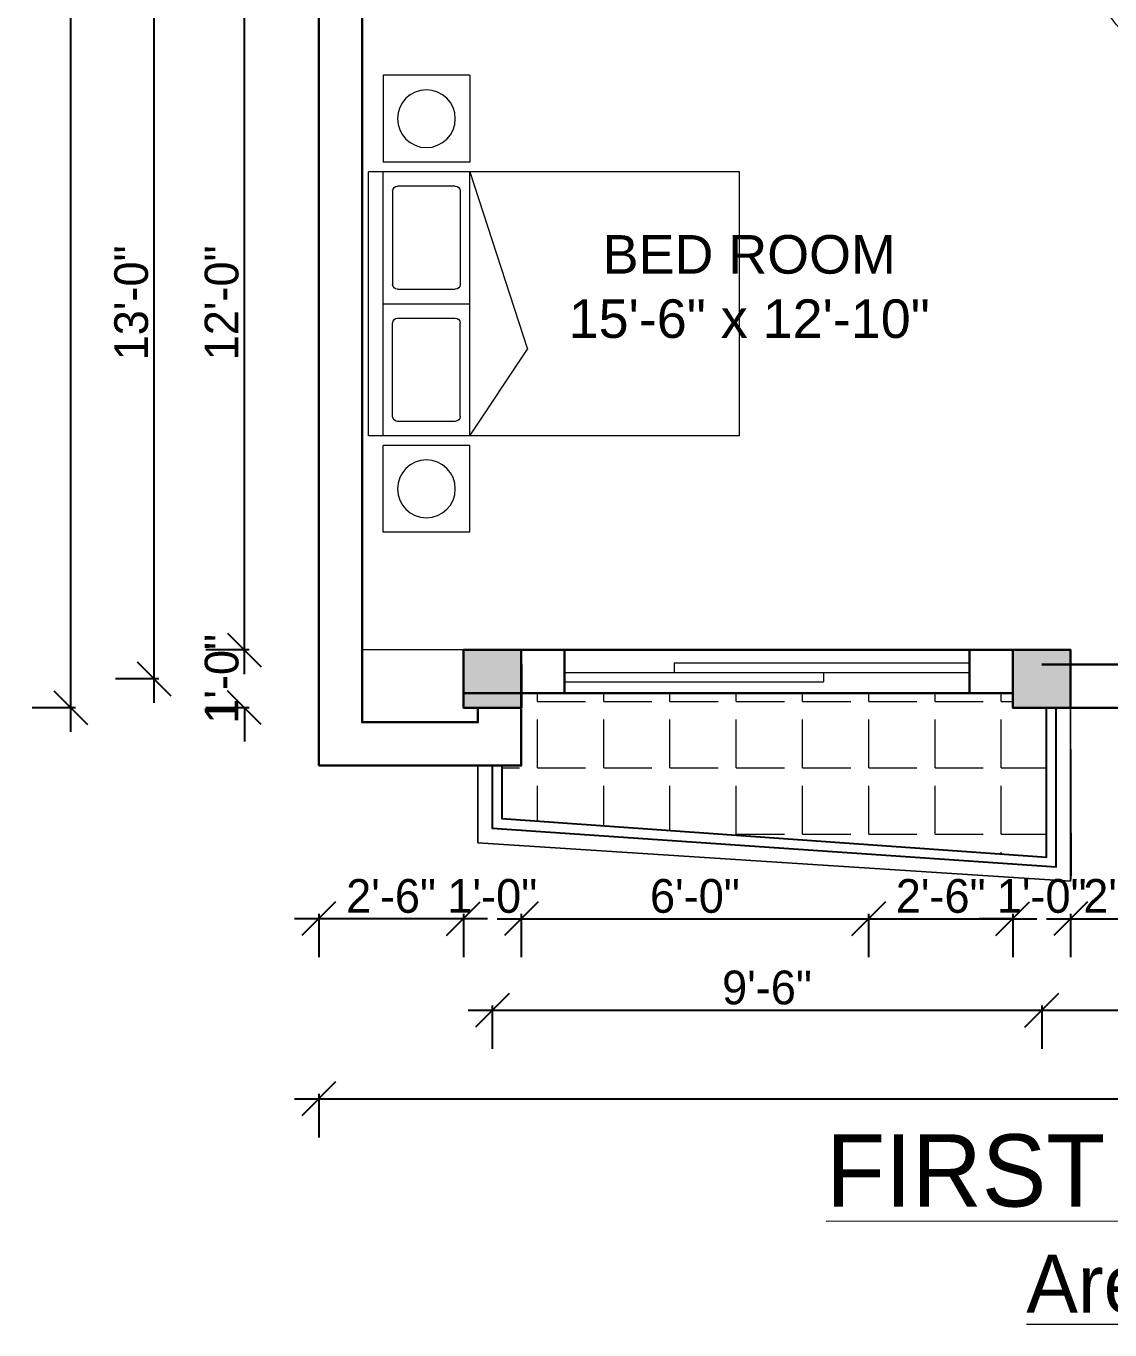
# Model space of a CAD drawing. Header units: inches. Extents: x 28835 to 36795, y -18828 to -9750.
# Drawn here: x 30622.6 to 30847.5, y -13597 to -13326.5 of the extents above; entities that cross this region are included whole.
import ezdxf

# ---------------------------------------------------------------- set-up
doc = ezdxf.new("R2010")
doc.units = ezdxf.units.IN
doc.header["$LTSCALE"] = 12
doc.header["$MEASUREMENT"] = 0
doc.layers.add('06. Text', color=114, linetype='Continuous')
for name, color, linetype, lineweight in [('colum', 250, 'Continuous', 30), ('dimention', 5, 'Continuous', 9), ('Elevation', 114, 'Continuous', 20), ('FURNI', 30, 'Continuous', 9), ('Ha2', 31, 'Continuous', 0), ('HATCH', 11, 'Continuous', 9), ('N_DOOR', 32, 'Continuous', 13), ('railing', 210, 'Continuous', 25), ('Text', 7, 'Continuous', 5), ('Wall', 1, 'Continuous', 30), ('WIN', 140, 'Continuous', 15)]:
    doc.layers.add(name, color=color, linetype=linetype, lineweight=lineweight)
doc.styles.add('Bijay', font='', dxfattribs={"height": 8})
doc.styles.add('Times', font='GOTHIC.TTF')
doc.styles.get('Bijay').set_extended_font_data('Serifa BT')
doc.dimstyles.new('D75', dxfattribs={"dimtxt": 7, "dimasz": 7, "dimexe": 8, "dimexo": 24, "dimgap": 1, "dimtad": 1, "dimdec": 1, "dimzin": 3, "dimdsep": 46, "dimlunit": 4, "dimtxsty": 'Times', "dimblk": 'OBLIQUE', "dimcen": 0, "dimdle": 5, "dimaunit": 1, "dimadec": 3, "dimazin": 0, "dimtfac": 1, "dimtdec": 1, "dimtix": 1, "dimtofl": 0, "dimtmove": 1, "dimatfit": 0, "dimldrblk": 'OBLIQUE', "dimfxl": 1, "dimfxlon": 1, "dimtolj": 1, "dimtzin": 0, "dimarcsym": 0})

# ---------------------------------------------------------------- blocks, each defined once
blk = doc.blocks.new('A$C32C64459')
at = {"ltscale": 0.5}
for p, q in [((-21, 74.8), (-21, 56.8)), ((-21, 74.8), (-3, 74.8)), ((-3, 74.8), (-3, 56.8)), ((-77, 54.8), (-3, 54.8)), ((-77, 0), (-77, 54.8)), ((-21, 54.8), (-33, 18)), ((-21, 56.8), (-3, 56.8)), ((-21, 0), (-21, 54.8)), ((-3, 0), (-3, 54.8)), ((-3, 54.8), (0, 54.8)), ((0, 0), (0, 54.8)), ((-18, 51.8), (-6, 51.8)), ((-19, 50.8), (-19, 31.4)), ((-5, 50.8), (-5, 31.4)), ((-6, 30.4), (-18, 30.4)), ((-3, 27.4), (-21, 27.4)), ((-6, 24.4), (-18, 24.4)), ((-19, 4), (-19, 23.4)), ((-5, 4), (-5, 23.4)), ((-21, 0), (-33, 18)), ((-18, 3), (-6, 3)), ((-77, 0), (-3, 0)), ((-3, 0), (0, 0)), ((-21, -20), (-21, -2)), ((-21, -2), (-3, -2)), ((-3, -20), (-3, -2)), ((-21, -20), (-3, -20))]:
    blk.add_line(p, q, dxfattribs=at)
for centre in [(-12, 65.8), (-12, -11)]:
    blk.add_circle(centre, 6, dxfattribs=at)
for centre, start, end in [((-18, 50.8), 90, 180), ((-6, 50.8), 0, 90), ((-18, 31.4), 180, 270), ((-6, 31.4), 270, 0), ((-18, 23.4), 90, 180), ((-6, 23.4), 0, 90), ((-18, 4), 180, 270), ((-6, 4), 270, 0)]:
    blk.add_arc(centre, 1, start, end, dxfattribs=at)
blk = doc.blocks.new('D1000')
at = {"linetype": 'Continuous'}
for points in [[(30, 50), (30, 20), (50, 20), (50, -50), (0, -50), (0, 50)], [(970, 50), (970, 20), (950, 20), (950, -50), (1000, -50), (1000, 50)]]:
    blk.add_hatch(color=256, dxfattribs=at).paths.add_polyline_path(points)
at = {"color": 0, "linetype": 'Continuous'}
for p, q in [((950, 20), (950, 959.8)), ((970, 50), (970, 960))]:
    blk.add_line(p, q, dxfattribs=at)
at = {"linetype": 'Continuous'}
for points in [[(30, 50), (30, 20), (50, 20), (50, -50), (0, -50), (0, 50)], [(970, 50), (970, 20), (950, 20), (950, -50), (1000, -50), (1000, 50)]]:
    blk.add_lwpolyline(points, close=True, dxfattribs=at)
blk.add_arc((970, 20), 940, 90, 180, dxfattribs=at)
blk = doc.blocks.new('_Oblique')
at = {"color": 0, "linetype": 'ByBlock', "lineweight": -2}
blk.add_line((-0.5, -0.5), (0.5, 0.5), dxfattribs=at)
blk = doc.blocks.new('*D841')
at = {"layer": 'Defpoints', "color": 0, "ltscale": 12, "transparency": 16777216}
for p in [(30667.91, -13455.91), (30713.36, -13455.91), (30713.36, -13467.91)]:
    blk.add_point(p, dxfattribs=at)
at = {"layer": 'dimention', "color": 0, "lineweight": -2, "ltscale": 12, "transparency": 16777216}
for p, q in [((30667.91, -13455.91), (30667.91, -13448.91)), ((30668.91, -13455.91), (30659.91, -13455.91)), ((30668.91, -13467.91), (30659.91, -13467.91)), ((30667.91, -13467.91), (30667.91, -13474.91))]:
    blk.add_line(p, q, dxfattribs=at)
at = {"layer": 'dimention', "color": 0, "lineweight": -2, "ltscale": 12, "transparency": 16777216, "xscale": 7, "yscale": 7, "zscale": 7}
for p, rotation in [((30667.91, -13455.91), 270), ((30667.91, -13467.91), 90)]:
    blk.add_blockref('_Oblique', p, dxfattribs=dict(at, rotation=rotation))
at = {"layer": 'dimention', "color": 0, "ltscale": 12, "transparency": 16777216, "insert": (30663.23, -13461.91), "char_height": 7, "attachment_point": 5, "rotation": 90, "style": 'Times'}
blk.add_mtext('\\A1;1\'-0"', dxfattribs=at)
blk = doc.blocks.new('*D842')
at = {"layer": 'Defpoints', "color": 0, "ltscale": 12, "transparency": 16777216}
for p in [(30667.91, -13311.91), (30713.36, -13311.91), (30713.36, -13455.91)]:
    blk.add_point(p, dxfattribs=at)
at = {"layer": 'dimention', "color": 0, "lineweight": -2, "ltscale": 12, "transparency": 16777216}
for p, q in [((30667.91, -13460.91), (30667.91, -13306.91)), ((30668.91, -13311.91), (30659.91, -13311.91)), ((30668.91, -13455.91), (30659.91, -13455.91))]:
    blk.add_line(p, q, dxfattribs=at)
at = {"layer": 'dimention', "color": 0, "lineweight": -2, "ltscale": 12, "transparency": 16777216, "xscale": 7, "yscale": 7, "zscale": 7}
for p, rotation in [((30667.91, -13311.91), 90), ((30667.91, -13455.91), 270)]:
    blk.add_blockref('_Oblique', p, dxfattribs=dict(at, rotation=rotation))
at = {"layer": 'dimention', "color": 0, "ltscale": 12, "transparency": 16777216, "insert": (30663.23, -13383.91), "char_height": 7, "attachment_point": 5, "rotation": 90, "style": 'Times'}
blk.add_mtext('\\A1;12\'-0"', dxfattribs=at)
blk = doc.blocks.new('*D849')
at = {"layer": 'Defpoints', "color": 0, "ltscale": 12, "transparency": 16777216}
for p in [(30713.36, -13305.91), (30649.15, -13461.91), (30713.36, -13461.91)]:
    blk.add_point(p, dxfattribs=at)
at = {"layer": 'dimention', "color": 0, "lineweight": -2, "ltscale": 12, "transparency": 16777216}
for p, q in [((30649.15, -13300.91), (30649.15, -13466.91)), ((30650.15, -13305.91), (30641.15, -13305.91)), ((30650.15, -13461.91), (30641.15, -13461.91))]:
    blk.add_line(p, q, dxfattribs=at)
at = {"layer": 'dimention', "color": 0, "lineweight": -2, "ltscale": 12, "transparency": 16777216, "xscale": 7, "yscale": 7, "zscale": 7}
for p, rotation in [((30649.15, -13305.91), 90), ((30649.15, -13461.91), 270)]:
    blk.add_blockref('_Oblique', p, dxfattribs=dict(at, rotation=rotation))
at = {"layer": 'dimention', "color": 0, "ltscale": 12, "transparency": 16777216, "insert": (30644.47, -13383.91), "char_height": 7, "attachment_point": 5, "rotation": 90, "style": 'Times'}
blk.add_mtext('\\A1;13\'-0"', dxfattribs=at)
blk = doc.blocks.new('*D850')
at = {"layer": 'Defpoints', "color": 0, "ltscale": 12, "transparency": 16777216}
for p in [(30631.89, -13122.91), (30713.36, -13122.91), (30713.36, -13467.91)]:
    blk.add_point(p, dxfattribs=at)
at = {"layer": 'dimention', "color": 0, "lineweight": -2, "ltscale": 12, "transparency": 16777216}
for p, q in [((30631.89, -13472.91), (30631.89, -13117.91)), ((30632.89, -13122.91), (30623.89, -13122.91)), ((30632.89, -13467.91), (30623.89, -13467.91))]:
    blk.add_line(p, q, dxfattribs=at)
at = {"layer": 'dimention', "color": 0, "lineweight": -2, "ltscale": 12, "transparency": 16777216, "xscale": 7, "yscale": 7, "zscale": 7}
for p, rotation in [((30631.89, -13122.91), 90), ((30631.89, -13467.91), 270)]:
    blk.add_blockref('_Oblique', p, dxfattribs=dict(at, rotation=rotation))
at = {"layer": 'dimention', "color": 0, "ltscale": 12, "transparency": 16777216, "insert": (30627.21, -13295.41), "char_height": 7, "attachment_point": 5, "rotation": 90, "style": 'Times'}
blk.add_mtext('\\A1;28\'-9"', dxfattribs=at)
blk = doc.blocks.new('*D851')
at = {"layer": 'Defpoints', "color": 0, "ltscale": 12, "transparency": 16777216}
for p in [(30683.34, -13477.51), (30713.36, -13477.51), (30683.34, -13511.67)]:
    blk.add_point(p, dxfattribs=at)
at = {"layer": 'dimention', "color": 0, "lineweight": -2, "ltscale": 12, "transparency": 16777216}
for p, q in [((30718.36, -13511.67), (30678.34, -13511.67)), ((30683.34, -13510.67), (30683.34, -13519.67)), ((30713.36, -13510.67), (30713.36, -13519.67))]:
    blk.add_line(p, q, dxfattribs=at)
at = {"layer": 'dimention', "color": 0, "lineweight": -2, "ltscale": 12, "transparency": 16777216, "xscale": 7, "yscale": 7, "zscale": 7, "rotation": 180}
blk.add_blockref('_Oblique', (30683.34, -13511.67), dxfattribs=at)
at = {"layer": 'dimention', "color": 0, "lineweight": -2, "ltscale": 12, "transparency": 16777216, "xscale": 7, "yscale": 7, "zscale": 7}
blk.add_blockref('_Oblique', (30713.36, -13511.67), dxfattribs=at)
at = {"layer": 'dimention', "color": 0, "ltscale": 12, "transparency": 16777216, "insert": (30698.35, -13507), "char_height": 7, "attachment_point": 5, "style": 'Times'}
blk.add_mtext('\\A1;2\'-6"', dxfattribs=at)
blk = doc.blocks.new('*D852')
at = {"layer": 'Defpoints', "color": 0, "ltscale": 12, "transparency": 16777216}
for p in [(30713.36, -13477.51), (30725.36, -13477.51), (30725.36, -13511.67)]:
    blk.add_point(p, dxfattribs=at)
at = {"layer": 'dimention', "color": 0, "lineweight": -2, "ltscale": 12, "transparency": 16777216}
for p, q in [((30713.36, -13511.67), (30706.36, -13511.67)), ((30713.36, -13510.67), (30713.36, -13519.67)), ((30725.36, -13510.67), (30725.36, -13519.67)), ((30725.36, -13511.67), (30732.36, -13511.67))]:
    blk.add_line(p, q, dxfattribs=at)
at = {"layer": 'dimention', "color": 0, "lineweight": -2, "ltscale": 12, "transparency": 16777216, "xscale": 7, "yscale": 7, "zscale": 7}
blk.add_blockref('_Oblique', (30713.36, -13511.67), dxfattribs=at)
at = {"layer": 'dimention', "color": 0, "lineweight": -2, "ltscale": 12, "transparency": 16777216, "xscale": 7, "yscale": 7, "zscale": 7, "rotation": 180}
blk.add_blockref('_Oblique', (30725.36, -13511.67), dxfattribs=at)
at = {"layer": 'dimention', "color": 0, "ltscale": 12, "transparency": 16777216, "insert": (30719.36, -13507), "char_height": 7, "attachment_point": 5, "style": 'Times'}
blk.add_mtext('\\A1;1\'-0"', dxfattribs=at)
blk = doc.blocks.new('*D853')
at = {"layer": 'Defpoints', "color": 0, "ltscale": 12, "transparency": 16777216}
for p in [(30797.44, -13474.01), (30725.36, -13477.51), (30797.44, -13511.67)]:
    blk.add_point(p, dxfattribs=at)
at = {"layer": 'dimention', "color": 0, "lineweight": -2, "ltscale": 12, "transparency": 16777216}
for p, q in [((30720.36, -13511.67), (30802.44, -13511.67)), ((30725.36, -13510.67), (30725.36, -13519.67)), ((30797.44, -13510.67), (30797.44, -13519.67))]:
    blk.add_line(p, q, dxfattribs=at)
at = {"layer": 'dimention', "color": 0, "lineweight": -2, "ltscale": 12, "transparency": 16777216, "xscale": 7, "yscale": 7, "zscale": 7, "rotation": 180}
blk.add_blockref('_Oblique', (30725.36, -13511.67), dxfattribs=at)
at = {"layer": 'dimention', "color": 0, "lineweight": -2, "ltscale": 12, "transparency": 16777216, "xscale": 7, "yscale": 7, "zscale": 7}
blk.add_blockref('_Oblique', (30797.44, -13511.67), dxfattribs=at)
at = {"layer": 'dimention', "color": 0, "ltscale": 12, "transparency": 16777216, "insert": (30761.4, -13507), "char_height": 7, "attachment_point": 5, "style": 'Times'}
blk.add_mtext('\\A1;6\'-0"', dxfattribs=at)
blk = doc.blocks.new('*D854')
at = {"layer": 'Defpoints', "color": 0, "ltscale": 12, "transparency": 16777216}
for p in [(30797.44, -13474.01), (30827.36, -13477.51), (30827.36, -13511.67)]:
    blk.add_point(p, dxfattribs=at)
at = {"layer": 'dimention', "color": 0, "lineweight": -2, "ltscale": 12, "transparency": 16777216}
for p, q in [((30792.44, -13511.67), (30832.36, -13511.67)), ((30797.44, -13510.67), (30797.44, -13519.67)), ((30827.36, -13510.67), (30827.36, -13519.67))]:
    blk.add_line(p, q, dxfattribs=at)
at = {"layer": 'dimention', "color": 0, "lineweight": -2, "ltscale": 12, "transparency": 16777216, "xscale": 7, "yscale": 7, "zscale": 7, "rotation": 180}
blk.add_blockref('_Oblique', (30797.44, -13511.67), dxfattribs=at)
at = {"layer": 'dimention', "color": 0, "lineweight": -2, "ltscale": 12, "transparency": 16777216, "xscale": 7, "yscale": 7, "zscale": 7}
blk.add_blockref('_Oblique', (30827.36, -13511.67), dxfattribs=at)
at = {"layer": 'dimention', "color": 0, "ltscale": 12, "transparency": 16777216, "insert": (30812.4, -13507), "char_height": 7, "attachment_point": 5, "style": 'Times'}
blk.add_mtext('\\A1;2\'-6"', dxfattribs=at)
blk = doc.blocks.new('*D855')
at = {"layer": 'Defpoints', "color": 0, "ltscale": 12, "transparency": 16777216}
for p in [(30827.36, -13477.51), (30839.36, -13477.51), (30839.36, -13511.67)]:
    blk.add_point(p, dxfattribs=at)
at = {"layer": 'dimention', "color": 0, "lineweight": -2, "ltscale": 12, "transparency": 16777216}
for p, q in [((30827.36, -13511.67), (30820.36, -13511.67)), ((30827.36, -13510.67), (30827.36, -13519.67)), ((30839.36, -13510.67), (30839.36, -13519.67)), ((30839.36, -13511.67), (30846.36, -13511.67))]:
    blk.add_line(p, q, dxfattribs=at)
at = {"layer": 'dimention', "color": 0, "lineweight": -2, "ltscale": 12, "transparency": 16777216, "xscale": 7, "yscale": 7, "zscale": 7}
blk.add_blockref('_Oblique', (30827.36, -13511.67), dxfattribs=at)
at = {"layer": 'dimention', "color": 0, "lineweight": -2, "ltscale": 12, "transparency": 16777216, "xscale": 7, "yscale": 7, "zscale": 7, "rotation": 180}
blk.add_blockref('_Oblique', (30839.36, -13511.67), dxfattribs=at)
at = {"layer": 'dimention', "color": 0, "ltscale": 12, "transparency": 16777216, "insert": (30833.36, -13507), "char_height": 7, "attachment_point": 5, "style": 'Times'}
blk.add_mtext('\\A1;1\'-0"', dxfattribs=at)
blk = doc.blocks.new('*D856')
at = {"layer": 'Defpoints', "color": 0, "ltscale": 12, "transparency": 16777216}
for p in [(30839.36, -13477.51), (30863.24, -13477.51), (30863.24, -13511.67)]:
    blk.add_point(p, dxfattribs=at)
at = {"layer": 'dimention', "color": 0, "lineweight": -2, "ltscale": 12, "transparency": 16777216}
for p, q in [((30834.36, -13511.67), (30868.24, -13511.67)), ((30839.36, -13510.67), (30839.36, -13519.67)), ((30863.24, -13510.67), (30863.24, -13519.67))]:
    blk.add_line(p, q, dxfattribs=at)
at = {"layer": 'dimention', "color": 0, "lineweight": -2, "ltscale": 12, "transparency": 16777216, "xscale": 7, "yscale": 7, "zscale": 7, "rotation": 180}
blk.add_blockref('_Oblique', (30839.36, -13511.67), dxfattribs=at)
at = {"layer": 'dimention', "color": 0, "lineweight": -2, "ltscale": 12, "transparency": 16777216, "xscale": 7, "yscale": 7, "zscale": 7}
blk.add_blockref('_Oblique', (30863.24, -13511.67), dxfattribs=at)
at = {"layer": 'dimention', "color": 0, "ltscale": 12, "transparency": 16777216, "insert": (30851.3, -13507), "char_height": 7, "attachment_point": 5, "style": 'Times'}
blk.add_mtext('\\A1;2\'-0"', dxfattribs=at)
blk = doc.blocks.new('*D815')
at = {"layer": 'Defpoints', "color": 0, "ltscale": 12, "transparency": 16777216}
for p in [(30719.36, -13467.91), (30833.36, -13467.91), (30833.36, -13530.67)]:
    blk.add_point(p, dxfattribs=at)
at = {"layer": 'dimention', "color": 0, "lineweight": -2, "ltscale": 12, "transparency": 16777216}
for p, q in [((30714.36, -13530.67), (30838.36, -13530.67)), ((30719.36, -13529.67), (30719.36, -13538.67)), ((30833.36, -13529.67), (30833.36, -13538.67))]:
    blk.add_line(p, q, dxfattribs=at)
at = {"layer": 'dimention', "color": 0, "lineweight": -2, "ltscale": 12, "transparency": 16777216, "xscale": 7, "yscale": 7, "zscale": 7, "rotation": 180}
blk.add_blockref('_Oblique', (30719.36, -13530.67), dxfattribs=at)
at = {"layer": 'dimention', "color": 0, "lineweight": -2, "ltscale": 12, "transparency": 16777216, "xscale": 7, "yscale": 7, "zscale": 7}
blk.add_blockref('_Oblique', (30833.36, -13530.67), dxfattribs=at)
at = {"layer": 'dimention', "color": 0, "ltscale": 12, "transparency": 16777216, "insert": (30776.36, -13525.99), "char_height": 7, "attachment_point": 5, "style": 'Times'}
blk.add_mtext('\\A1;9\'-6"', dxfattribs=at)
blk = doc.blocks.new('*D816')
at = {"layer": 'Defpoints', "color": 0, "ltscale": 12, "transparency": 16777216}
for p in [(30833.36, -13467.91), (30968.36, -13467.91), (30968.36, -13530.67)]:
    blk.add_point(p, dxfattribs=at)
at = {"layer": 'dimention', "color": 0, "lineweight": -2, "ltscale": 12, "transparency": 16777216}
for p, q in [((30828.36, -13530.67), (30973.36, -13530.67)), ((30833.36, -13529.67), (30833.36, -13538.67)), ((30968.36, -13529.67), (30968.36, -13538.67))]:
    blk.add_line(p, q, dxfattribs=at)
at = {"layer": 'dimention', "color": 0, "lineweight": -2, "ltscale": 12, "transparency": 16777216, "xscale": 7, "yscale": 7, "zscale": 7, "rotation": 180}
blk.add_blockref('_Oblique', (30833.36, -13530.67), dxfattribs=at)
at = {"layer": 'dimention', "color": 0, "lineweight": -2, "ltscale": 12, "transparency": 16777216, "xscale": 7, "yscale": 7, "zscale": 7}
blk.add_blockref('_Oblique', (30968.36, -13530.67), dxfattribs=at)
at = {"layer": 'dimention', "color": 0, "ltscale": 12, "transparency": 16777216, "insert": (30900.86, -13525.99), "char_height": 7, "attachment_point": 5, "style": 'Times'}
blk.add_mtext('\\A1;11\'-3"', dxfattribs=at)
blk = doc.blocks.new('*D818')
at = {"layer": 'Defpoints', "color": 0, "ltscale": 12, "transparency": 16777216}
for p in [(30683.34, -13467.91), (31097.36, -13467.91), (31097.36, -13549.04)]:
    blk.add_point(p, dxfattribs=at)
at = {"layer": 'dimention', "color": 0, "lineweight": -2, "ltscale": 12, "transparency": 16777216}
for p, q in [((30678.34, -13549.04), (31102.36, -13549.04)), ((30683.34, -13548.04), (30683.34, -13557.04)), ((31097.36, -13548.04), (31097.36, -13557.04))]:
    blk.add_line(p, q, dxfattribs=at)
at = {"layer": 'dimention', "color": 0, "lineweight": -2, "ltscale": 12, "transparency": 16777216, "xscale": 7, "yscale": 7, "zscale": 7, "rotation": 180}
blk.add_blockref('_Oblique', (30683.34, -13549.04), dxfattribs=at)
at = {"layer": 'dimention', "color": 0, "lineweight": -2, "ltscale": 12, "transparency": 16777216, "xscale": 7, "yscale": 7, "zscale": 7}
blk.add_blockref('_Oblique', (31097.36, -13549.04), dxfattribs=at)
at = {"layer": 'dimention', "color": 0, "ltscale": 12, "transparency": 16777216, "insert": (30890.35, -13544.36), "char_height": 7, "attachment_point": 5, "style": 'Times'}
blk.add_mtext('\\A1;34\'-6"', dxfattribs=at)

msp = doc.modelspace()

# ---------------------------------------------------------------- hatches: boundary and pattern name
at = {"layer": 'Ha2'}
for points in [[(30725.36, -13467.91), (30725.36, -13455.91), (30713.36, -13455.91), (30713.36, -13467.91)], [(30839.36, -13467.91), (30839.36, -13455.91), (30827.36, -13455.91), (30827.36, -13467.91)]]:
    msp.add_hatch(color=256, dxfattribs=at).paths.add_polyline_path(points)
at = {"layer": 'HATCH'}
h = msp.add_hatch(dxfattribs=at)
h.set_pattern_fill('ANGLE', color=256, scale=50, style=0)
h.set_pattern_definition([(0, (-1198.778, -3910.364), (0, 13.75), [10, -3.75]), (90, (-1198.778, -3910.364), (-13.75, 8e-16), [10, -3.75])])
h.paths.add_polyline_path([(30834.36, -13467.91), (30827.36, -13467.91), (30827.36, -13464.91), (30725.44, -13464.91), (30725.44, -13467.91), (30725.36, -13479.91), (30721.34, -13479.91), (30721.34, -13490.91), (30834.36, -13498.91)])

# ---------------------------------------------------------------- linework, layer by layer
at = {"layer": 'colum'}
for points in [[(30725.36, -13467.91), (30725.36, -13455.91), (30713.36, -13455.91), (30713.36, -13467.91)], [(30839.36, -13467.91), (30839.36, -13455.91), (30827.36, -13455.91), (30827.36, -13467.91)]]:
    msp.add_lwpolyline(points, close=True, dxfattribs=at)
at = {"layer": 'Elevation', "flags": 128}
for points in [[(30962.36, -13467.91), (30839.36, -13467.91), (30839.46, -13502.43), (30839.36, -13503.91), (30716.34, -13495.91), (30716.34, -13479.91), (30683.34, -13479.91), (30683.34, -13241.41)], [(30716.34, -13479.91), (30716.34, -13495.91), (30839.36, -13503.91), (30839.36, -13464.91)]]:
    msp.add_lwpolyline(points, dxfattribs=at)
at = {"layer": 'FURNI', "ltscale": 0.5}
msp.add_line((30713.36, -13455.91), (30692.34, -13455.91), dxfattribs=at)
at = {"layer": 'railing', "flags": 128}
for points in [[(30719.34, -13479.91), (30719.34, -13492.91), (30836.36, -13500.91), (30836.36, -13467.91)], [(30721.34, -13479.91), (30721.34, -13490.91), (30834.36, -13498.91), (30834.36, -13467.91)]]:
    msp.add_lwpolyline(points, dxfattribs=at)
at = {"layer": 'Wall'}
for p, q in [((30683.34, -13479.91), (30683.34, -13241.41)), ((30827.36, -13455.91), (30725.36, -13455.91)), ((30878.36, -13458.91), (30833.36, -13458.91)), ((30827.36, -13464.91), (30713.36, -13464.91)), ((30962.36, -13467.91), (30834.36, -13467.91))]:
    msp.add_line(p, q, dxfattribs=at)
at = {"layer": 'Wall', "ltscale": 12}
for p, q in [((30734.36, -13455.91), (30734.36, -13464.91)), ((30818.36, -13455.91), (30818.36, -13464.91)), ((30725.44, -13458.91), (30725.44, -13467.91))]:
    msp.add_line(p, q, dxfattribs=at)
for points in [[(30692.34, -13241.41), (30692.34, -13470.91), (30716.36, -13470.91), (30716.36, -13467.91)], [(30683.34, -13479.91), (30683.34, -13479.91), (30725.36, -13479.91), (30725.36, -13468.04)]]:
    msp.add_lwpolyline(points, dxfattribs=at)
at = {"layer": 'WIN'}
for p, q in [((30725.44, -13460.56, 0), (30725.44, -13460.56, 0)), ((30725.44, -13460.56, 0), (30725.44, -13460.56, 0)), ((30734.36, -13460.56, 0), (30818.36, -13460.56, 0)), ((30734.36, -13460.56, 0), (30818.36, -13460.56, 0)), ((30757.08, -13458.56, 0), (30818.36, -13458.56, 0)), ((30757.08, -13458.56, 0), (30757.08, -13460.56, 0)), ((30788.08, -13460.56, 0), (30788.08, -13462.56, 0)), ((30827.36, -13458.56, 0), (30827.37, -13458.56, 0)), ((30827.36, -13460.56, 0), (30827.37, -13460.56, 0)), ((30827.36, -13460.56, 0), (30827.37, -13460.56, 0)), ((30734.36, -13462.56, 0), (30788.08, -13462.56, 0))]:
    msp.add_line(p, q, dxfattribs=at)

# ---------------------------------------------------------------- block references
at = {"layer": 'FURNI', "ltscale": 0.5, "xscale": -1}
msp.add_blockref('A$C32C64459', (30693.68, -13411.49), dxfattribs=at)
at = {"layer": 'N_DOOR', "xscale": -0.03899999987334013, "yscale": 0.03899999998975545, "zscale": 0.03900000001885928, "rotation": 180}
msp.add_blockref('D1000', (30839.36, -13302.11), dxfattribs=at)

# ---------------------------------------------------------------- texts
at = {"layer": '06. Text', "ltscale": 0.3, "insert": (30772.68, -13380.57), "char_height": 8, "width": 84.1644, "attachment_point": 5, "style": 'Bijay'}
msp.add_mtext('{\\fArial|b0|i0|c0|p34;BED ROOM\\P15\'-6" x 12\'-10"}', dxfattribs=at)
at = {"layer": 'Text', "insert": (30883.92, -13576.69), "char_height": 15, "attachment_point": 5, "rotation": 0.0224}
msp.add_mtext('{\\fCentury Gothic|b0|i0|c0|p34;\\LFIRST FLOOR PLAN\\P\\H0.8x;Area=967 Sq.ft}', dxfattribs=at)

# ---------------------------------------------------------------- dimensions: what is measured, and where the dimension line sits
at = {"layer": 'dimention', "ltscale": 12}
for base, p1, p2, picture, middle in [((30631.89, -13122.91), (30713.36, -13467.91), (30713.36, -13122.91), '*D850', (30627.21, -13295.41)), ((30649.15, -13461.91), (30713.36, -13305.91), (30713.36, -13461.91), '*D849', (30644.47, -13383.91)), ((30667.91, -13311.91), (30713.36, -13455.91), (30713.36, -13311.91), '*D842', (30663.23, -13383.91)), ((30667.91, -13455.91), (30713.36, -13467.91), (30713.36, -13455.91), '*D841', (30663.23, -13461.91))]:
    dim = msp.add_linear_dim(base=base, p1=p1, p2=p2, angle=90, dimstyle='D75', dxfattribs=at)
    dim.commit()
    dim.dimension.update_dxf_attribs({"geometry": picture, "text_midpoint": middle})
for base, p1, p2, picture, middle in [((31097.36, -13549.04), (30683.34, -13467.91), (31097.36, -13467.91), '*D818', (30890.35, -13544.36)), ((30833.36, -13530.67), (30719.36, -13467.91), (30833.36, -13467.91), '*D815', (30776.36, -13525.99)), ((30968.36, -13530.67), (30833.36, -13467.91), (30968.36, -13467.91), '*D816', (30900.86, -13525.99)), ((30797.44, -13511.67), (30725.36, -13477.51), (30797.44, -13474.01), '*D853', (30761.4, -13507)), ((30827.36, -13511.67), (30797.44, -13474.01), (30827.36, -13477.51), '*D854', (30812.4, -13507)), ((30683.34, -13511.67), (30713.36, -13477.51), (30683.34, -13477.51), '*D851', (30698.35, -13507)), ((30725.36, -13511.67), (30713.36, -13477.51), (30725.36, -13477.51), '*D852', (30719.36, -13507)), ((30839.36, -13511.67), (30827.36, -13477.51), (30839.36, -13477.51), '*D855', (30833.36, -13507)), ((30863.24, -13511.67), (30839.36, -13477.51), (30863.24, -13477.51), '*D856', (30851.3, -13507))]:
    dim = msp.add_linear_dim(base=base, p1=p1, p2=p2, dimstyle='D75', dxfattribs=at)
    dim.commit()
    dim.dimension.update_dxf_attribs({"geometry": picture, "text_midpoint": middle})

doc.saveas('drawing.dxf')
